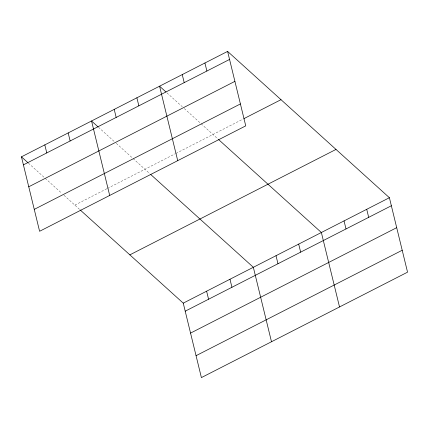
<?xml version="1.0" encoding="UTF-8"?>
<svg xmlns="http://www.w3.org/2000/svg" width="429" height="429" viewBox="0 0 429 429"><rect width="100%" height="100%" fill="white"/><g stroke="black" fill="none" stroke-linecap="round" stroke-linejoin="round"><path stroke-width="0.32" stroke-dasharray="2.15 1.61" d="M74.844 205.116L106.971 188.685M107.55 188.385L175.37 153.7M175.965 153.394L243.399 118.908M166.983 92.9L182.314 106.757M184.288 108.542L200.606 123.3M201.099 123.745L217.873 138.916M98.461 127.241L114.28 141.549M116.259 143.334L132.577 158.092M133.07 158.537L149.844 173.707M28.373 163.09L44.686 177.842M45.179 178.287L61.497 193.045M63.969 195.275L79.756 209.556"/><path stroke-width="0.64" d="M227.601 51.4L245.753 125.858L39.602 231.29L21.45 156.832L227.601 51.4L389.398 197.71L407.55 272.168L201.399 377.6L183.247 303.142L80.244 210.001M23.413 164.87L229.558 59.438M28.754 186.792L234.904 81.36M34.256 209.373L240.406 103.941M243.994 118.602L280.995 99.684M129.858 254.858L336.004 149.426M183.247 303.142L389.398 197.71M185.21 311.181L391.361 205.754M190.551 333.102L396.702 227.67M196.058 355.684L402.209 250.252M165.996 92.004L159.572 86.191L177.719 160.65M218.366 139.361L321.369 232.502L339.521 306.96M97.968 126.796L91.543 120.983L109.69 195.442M150.831 174.598L253.341 267.294L271.493 341.752M21.45 156.832L27.88 162.645M366.72 209.309L368.683 217.347M344.047 220.903L346.005 228.947M298.691 244.101L300.654 252.139M276.019 255.7L277.976 263.738M204.923 62.999L206.885 71.037M182.245 74.592L184.207 82.636M229.976 279.241L231.939 287.285M206.612 291.194L208.574 299.233M136.894 97.791L138.851 105.829M114.216 109.384L116.179 117.428M68.179 132.931L70.136 140.975M44.814 144.884L46.772 152.922"/></g></svg>
